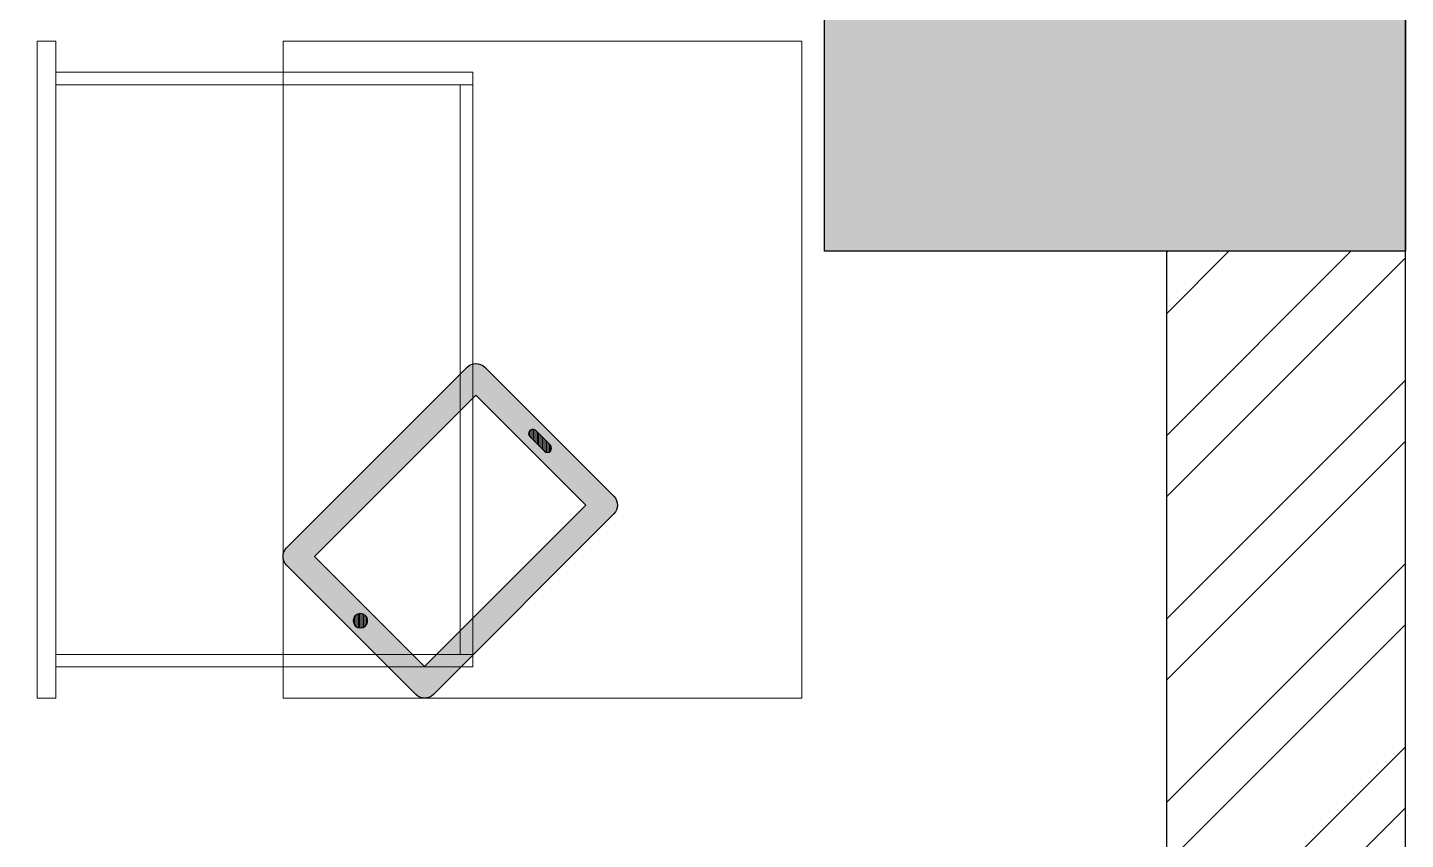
# Model space of a CAD drawing. Header units: feet. Extents: x 8814516 to 8843247, y -5932511 to -5925706.
# Drawn here: x 8841919 to 8843247, y -5927503 to -5926720 of the extents above; entities that cross this region are included whole.
import ezdxf

# ---------------------------------------------------------------- set-up
doc = ezdxf.new("R2010")
doc.units = ezdxf.units.FT
doc.header["$LTSCALE"] = 33
doc.header["$MEASUREMENT"] = 0
doc.layers.add('A-WALL', color=1, linetype='Continuous')
doc.layers.add('column', color=10, linetype='Continuous')
for name, color, linetype, lineweight in [('A-WALL HATCH', 251, 'Continuous', 0), ('column hatch', 5, 'Continuous', 0), ('LENS-DIM', 252, 'Continuous', 5), ('LENS-FURNITURE', 13, 'Continuous', 9)]:
    doc.layers.add(name, color=color, linetype=linetype, lineweight=lineweight)

# ---------------------------------------------------------------- blocks, each defined once
blk = doc.blocks.new('A$C547b97a2')
at = {"layer": 'A-WALL HATCH'}
h = blk.add_hatch(dxfattribs=at)
h.set_pattern_fill('ANSI32', color=256, scale=333)
h.set_pattern_definition([(45, (-3360310.430466578, 5510283.785421858), (-88.29995930067012, 88.29995930067012), []), (45, (-3360251.563827142, 5510283.785421858), (-88.29995930067012, 88.29995930067012), [])])
h.paths.add_polyline_path([(7258.000000001863, 1.8626451e-09), (2193.000000001863, 1.8626451e-09), (2193.000000001863, -244.999999997206), (7258.000000001863, -244.999999997206)])
h.paths.add_polyline_path([(13313.00000000186, 1.8626451e-09), (7668.000000001862, 1.8626451e-09), (7668.000000001862, -244.999999997206), (13313.00000000186, -244.999999997206)])
h.paths.add_polyline_path([(19393.00000000186, 2.7939677e-09), (13713.00000000186, 2.7939677e-09), (13713.00000000186, -244.999999997206), (19393.00000000186, -244.999999997206)])
h.paths.add_polyline_path([(25043, 5.000000002793967), (19803.00000000186, 5.000000002793967), (19803.00000000186, -244.999999997206), (25043.00000000186, -244.999999997206)])
h.paths.add_polyline_path([(25603, -294.999999997206), (25373.00000000186, -294.999999997206), (25373.00000000186, -824.9999999972059), (25603, -824.9999999972059)])
h.paths.add_polyline_path([(25603.00000000186, -1224.999999997206), (25373.00000000186, -1224.999999997206), (25373.00000000186, -3004.999999997207), (24629.00000000186, -3004.999999997207), (24629.00000000186, -3154.999999997206), (25373.00000000186, -3154.999999997206), (25373.00000000186, -4669.999999997206), (23893.00000000186, -4669.999999997206), (23893.00000000186, -3004.999999997207), (23753.00000000186, -3004.999999997207), (23753.00000000186, -4674.999999997206), (19960.00000000186, -4674.999999997206), (19960.00000000186, -4904.999999997206), (23893.00000000186, -4899.999999997206), (25603.00000000186, -4899.999999997206), (25603.00000000186, -3154.999999997206)])
h.paths.add_polyline_path([(7290.000000001862, -4744.999999997206), (1800.000000001863, -4744.999999997206), (1800.000000001863, -4909.999999997206), (7290.000000001862, -4909.999999997206)])
h.paths.add_polyline_path([(13370.00000000186, -4744.999999995343), (7690.000000001862, -4744.999999996275), (7690.000000001862, -4904.999999997206), (13370.00000000186, -4904.999999997206)])
h.paths.add_polyline_path([(19540.00000000186, -4744.999999997206), (13770.00000000186, -4744.999999997206), (13770.00000000186, -4904.999999997206), (19540.00000000186, -4904.999999997206)])
at = {"layer": 'column hatch'}
h = blk.add_hatch(color=251, dxfattribs=at)
h.dxf.hatch_style = 1
h.paths.add_polyline_path([(25603.00000000186, -824.9999999972059), (25043.00000000186, -824.9999999972059), (25043.00000000186, -1224.999999997206), (25603.00000000186, -1224.999999997206)])
h.paths.add_polyline_path([(2193.000000001863, 1.8626451e-09), (1423.000000001862, 0), (1423.000000001862, -299.9999999981374), (2193.000000001863, -299.9999999981374), (2193.000000001863, -229.9999999981373)])
h.paths.add_polyline_path([(7668.000000001862, 1.8626451e-09), (7258.000000001863, 1.8626451e-09), (7258.000000001863, -244.999999997206), (7258.000000001863, -309.999999997206), (7668.000000001862, -309.999999997206), (7668.000000001862, -244.999999997206)])
h.paths.add_polyline_path([(13713.00000000186, 2.7939677e-09), (13313.00000000186, 1.8626451e-09), (13313.00000000186, -244.999999997206), (13313.00000000186, -309.999999997206), (13713.00000000186, -309.999999997206), (13713.00000000186, -229.999999997206)])
h.paths.add_polyline_path([(19803.00000000186, 5.000000002793967), (19393.00000000186, 2.7939677e-09), (19393.00000000186, -229.999999997206), (19393.00000000186, -294.999999997206), (19803.00000000186, -294.999999997206), (19803.00000000186, -224.9999999972061)])
h.paths.add_polyline_path([(25603.00000000186, 5.000000002793967), (25043, 5.000000002793967), (25043.00000000186, -224.9999999972061), (25043.00000000186, -294.999999997206), (25373.00000000186, -294.999999997206), (25603.00000000186, -294.999999997206)])
h.paths.add_polyline_path([(19960.00000000186, -4674.999999997206), (19960.00000000186, -4604.999999997206), (19540.00000000186, -4604.999999997206), (19540.00000000186, -4674.999999997206), (19540.00000000186, -4904.999999997206), (19960.00000000186, -4904.999999997206)])
h.paths.add_polyline_path([(13770.00000000186, -4594.999999997206), (13370.00000000186, -4594.999999997206), (13370.00000000186, -4674.999999997206), (13370.00000000186, -4904.999999997206), (13770.00000000186, -4904.999999997206), (13770.00000000186, -4674.999999997206)])
h.paths.add_polyline_path([(7690.000000001862, -4674.999999997206), (7690.000000001862, -4604.999999997206), (7290.000000001862, -4604.999999997206), (7290.000000001862, -4679.999999997206), (7290.000000001862, -4909.999999997206), (7690.000000001862, -4904.999999997206)])
h.paths.add_polyline_path([(1800.000000001863, -4679.999999997206), (1800.000000001863, -4599.999999997206), (1430.000000001863, -4599.999999997206), (1430.000000001863, -4879.999999997206), (1430.000000001863, -4909.999999998138), (1800.000000001863, -4909.999999997206)])
at = {"layer": 'A-WALL'}
for p, q in [((25603.00000000186, -3154.999999997206), (25603, -294.999999997206)), ((25373.00000000186, -3004.999999997207), (25373.00000000186, -1224.999999997206))]:
    blk.add_line(p, q, dxfattribs=at)
at = {"layer": 'column'}
blk.add_lwpolyline([(25043.00000000186, -824.9999999972059), (25603.00000000186, -824.9999999972059), (25603.00000000186, -1224.999999997206), (25043.00000000186, -1224.999999997206)], close=True, dxfattribs=at)
blk = doc.blocks.new('TRIAL SET CABINET 633x500')
at = {"layer": 'LENS-FURNITURE'}
h = blk.add_hatch(color=9, dxfattribs=at)
h.dxf.hatch_style = 1
edge = h.paths.add_edge_path()
edge.add_line((-8.54246803093703, -981.9670201920668), (115.9083254579454, -857.5162267031847))
edge.add_arc((107.4230440836399, -849.030945328879), 12.00000000009463, 315, 405)
edge.add_line((115.9083254579454, -840.5456639545736), (-58.03994271345434, -666.5973957831737))
edge.add_arc((-66.52522408775982, -675.0826771574792), 12.00000000009463, 45.00000000000002, 135)
edge.add_line((-75.01050546206531, -666.5973957831737), (-199.4612989509478, -791.0481892720562))
edge.add_arc((-190.9760175766423, -799.5334706454303), 11.99999999943607, 135.0000000031442, 225.0000000031442)
edge.add_line((-199.4612989500165, -808.0187520197359), (-25.5130307786167, -981.967020191136))
edge.add_arc((-17.02774940431148, -973.4817388177615), 11.99999999943605, 224.9999999968574, 314.9999999968578)
h.paths.add_polyline_path([(-17.02774940524252, -955.0969625067663), (89.03826777357607, -849.0309453279477), (-66.52522408775982, -693.4674534666119), (-172.5912412665784, -799.5334706454305)], flags=16)
edge = h.paths.add_edge_path(flags=16)
edge.add_line((-138.2965623782947, -741.9042679787381), (-124.1544267544522, -727.7621323548956))
edge.add_arc((-121.3259996296837, -730.5905594796641), 4.000000000031514, 45.00000000000051, 134.9999999999996, ccw=False)
edge.add_arc((-121.3259996296838, -730.5905594796641), 4.000000000031584, -45.000000000000625, 44.999999999999375, ccw=False)
edge.add_line((-118.4975725049153, -733.4189866044327), (-132.6397081287578, -747.561122228275))
edge.add_arc((-135.4681352535263, -744.7326951035067), 4.000000000031524, 225.0000000000006, 314.99999999999966, ccw=False)
edge.add_arc((-135.4681352535261, -744.7326951035066), 4.000000000031665, 135.0000000000006, 225.0000000000006, ccw=False)
edge = h.paths.add_edge_path(flags=16)
edge.add_arc((44.84409394953398, -910.9027886827243), 7, 0, 360)
at = {"layer": 'LENS-FURNITURE', "lineweight": 0}
h = blk.add_hatch(dxfattribs=at)
h.set_pattern_fill('ANSI31', color=252, scale=10, angle=405)
h.set_pattern_definition([(90, (-3772352.875833935, -3684050.327587578), (-1.25, 2e-16), [])])
edge = h.paths.add_edge_path()
edge.add_line((-138.2965623782947, -741.9042679787381), (-124.1544267544522, -727.7621323548956))
edge.add_arc((-121.3259996296837, -730.5905594796641), 4.000000000031514, 45.00000000000051, 134.9999999999996, ccw=False)
edge.add_arc((-121.3259996296838, -730.5905594796641), 4.000000000031584, -45.000000000000625, 44.999999999999375, ccw=False)
edge.add_line((-118.4975725049153, -733.4189866044327), (-132.6397081287578, -747.561122228275))
edge.add_arc((-135.4681352535263, -744.7326951035067), 4.000000000031524, 225.0000000000006, 314.99999999999966, ccw=False)
edge.add_arc((-135.4681352535261, -744.7326951035066), 4.000000000031665, 135.0000000000006, 225.0000000000006, ccw=False)
edge = h.paths.add_edge_path()
edge.add_arc((44.84409394953398, -910.9027886827243), 7, 0, 360)
at = {"layer": 'LENS-FURNITURE'}
blk.add_lwpolyline([(119.4230440827086, -352.4817388160154), (119.4230440827086, -985.4817388160156), (-380.5769559172913, -985.4817388160156), (-380.5769559172913, -352.4817388160154)], close=True, dxfattribs=at)
at = {"layer": 'LENS-FURNITURE', "color": 146}
for points in [[(338.5359051078558, -352.4817388160154), (338.5359051078558, -985.4817388160156), (356.5359051078559, -985.4817388160156), (356.5359051078559, -352.4817388160154)], [(-63.4640948921442, -382.4817388160154), (-63.4640948921442, -394.4817388160154), (338.5359051078558, -394.4817388160154), (338.5359051078558, -382.4817388160154)], [(-63.4640948921442, -394.4817388160154), (-63.4640948921442, -943.4817388160153), (-51.4640948921442, -943.4817388160153), (-51.4640948921442, -394.4817388160154)], [(-63.4640948921442, -955.4817388160152), (-63.4640948921442, -943.4817388160153), (338.5359051078558, -943.4817388160153), (338.5359051078558, -955.4817388160152)]]:
    blk.add_lwpolyline(points, close=True, dxfattribs=at)
at = {"layer": 'LENS-FURNITURE', "color": 18, "lineweight": 30}
for points in [[(-8.54246803093703, -981.9670201920668), (115.9083254579454, -857.5162267031847, 0.4142135623730951), (115.9083254579454, -840.5456639545736), (-58.03994271345434, -666.5973957831737, 0.4142135623730951), (-75.01050546206531, -666.5973957831737), (-199.4612989509478, -791.0481892720562, 0.4142135623730951), (-199.4612989500165, -808.0187520197359), (-25.51303077861669, -981.967020191136, 0.4142135623730951)], [(-138.2965623782947, -741.9042679787381), (-124.1544267544522, -727.7621323548956, -0.4142135623730951), (-118.4975725049153, -727.7621323548956), (-118.4975725049153, -727.7621323548956, -0.4142135623730951), (-118.4975725049153, -733.4189866044327), (-132.6397081287578, -747.561122228275, -0.4142135623730951), (-138.2965623782947, -747.561122228275), (-138.2965623782947, -747.561122228275, -0.4142135623730951)]]:
    blk.add_lwpolyline(points, format="xyb", close=True, dxfattribs=at)
blk.add_lwpolyline([(-17.02774940524252, -955.0969625067663), (89.03826777357607, -849.0309453279477), (-66.52522408775982, -693.4674534666119), (-172.5912412665784, -799.5334706454305)], close=True, dxfattribs=at)
blk.add_circle((44.84409394953398, -910.9027886827243), 7, dxfattribs=at)

msp = doc.modelspace()

# ---------------------------------------------------------------- block references
at = {"layer": 'LENS-DIM', "color": 2}
msp.add_blockref('A$C547b97a2', (8817644.066520765, -5925710.977700284), dxfattribs=at)
at = {"layer": 'LENS-FURNITURE', "xscale": -1}
msp.add_blockref('TRIAL SET CABINET 633x500', (8842284.671524035, -5926380.977700281), dxfattribs=at)

doc.saveas('drawing.dxf')
